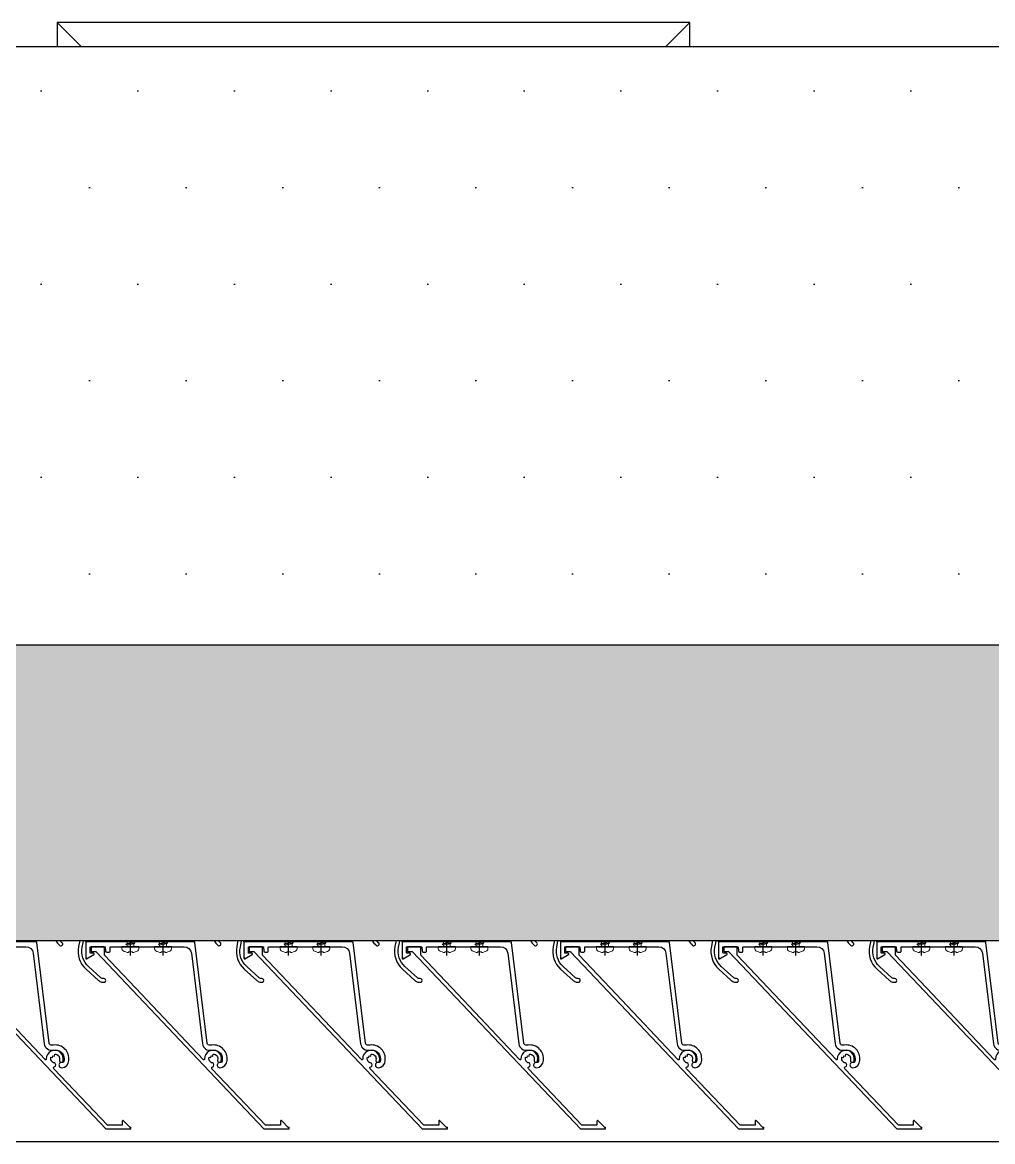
# Model space of a CAD drawing. Header units: millimetres. Extents: x -4391136 to -1798569, y -886572 to -291056.
# Drawn here: x -2458350.8 to -2457952.1, y -393615.9 to -393155.9 of the extents above; entities that cross this region are included whole.
import ezdxf

# ---------------------------------------------------------------- set-up
doc = ezdxf.new("R2010")
doc.units = ezdxf.units.MM
doc.set_wipeout_variables(frame=1)
for name, pattern in [('CENTER', [50.8, 31.75, -6.35, 6.35, -6.35]), ('XKITLINE00', [0]), ('XKITLINE02', [4, 2, -2])]:
    doc.linetypes.add(name, pattern=pattern)
for name, color, linetype in [('000 - STRUCTURE_STEEL_ACCESORIES_HATCH_', 7, 'Continuous'), ('000 - STRUCTURE_STEEL_ACCESORIES_HIDDEN_', 7, 'Continuous'), ('000 - STRUCTURE_STEEL_ACCESORIES_MAIN_COLOR_1', 7, 'Continuous'), ('000 - STRUCTURE_STEEL_FRAMING_CUT_COLOR_4', 7, 'Continuous'), ('000 - STRUCTURE_STEEL_FRAMING_HIDDEN_', 7, 'Continuous'), ('000 - STRUCTURE_STEEL_FRAMING_SUB_COLOR_2', 7, 'Continuous'), ('000 - STRUCTURE_STEEL_FRAMING_WIPEOUT_', 7, 'Continuous'), ('010 - ASPG_ACCESSORIES_MAIN_COLOR_1', 7, 'Continuous'), ('010 - ASPG_EXTR_MAIN_COLOR_2', 7, 'Continuous'), ('010 - ASPG_FLASHING_HATCH_', 7, 'Continuous'), ('010 - ASPG_FLASHING_MAIN_COLOR_2', 7, 'Continuous'), ('010 - ASPG_FLASHING_MAIN_COLOR_4', 7, 'Continuous'), ('010 - ASPG_FLASHING_WIPEOUT_', 7, 'Continuous'), ('010 - ASPG_FRAMING_MAIN_COLOR_1', 7, 'Continuous'), ('010 - ASPG_FRAMING_MAIN_COLOR_2', 7, 'Continuous'), ('010 - ASPG_FRAMING_SUB_COLOR_2', 7, 'Continuous'), ('010 - ASPG_FRAMING_WIPEOUT_', 7, 'Continuous'), ('_PP-Dim', 7, 'Continuous'), ('BOLT & SCREW', 7, 'Continuous'), ('Center Line', 7, 'CENTER'), ('Xref-C-1-PP17-AR-2214-01-B$0$A-GLAZ-CURT', 7, 'Continuous'), ('Xref-C-1-PP17-AR-2214-01-B$0$A-ROOF', 7, 'Continuous'), ('Xref-C-1-PP17-AR-2214-01-B$0$S-BEAM', 7, 'Continuous'), ('Xref-C-1-PP17-AR-2214-01-B$0$WALL-E', 7, 'Continuous')]:
    doc.layers.add(name, color=color, linetype=linetype)
doc.layers.add('000 - STRUCTURE_STEEL_FRAMING_DEF_SUB', color=7, linetype='Continuous', plot=False)
doc.layers.add('010 - ASPG_EXTR_DEF_SUB', color=7, linetype='Continuous', plot=False)
doc.layers.add('12-GRID', color=7, linetype='CENTER', lineweight=13)
doc.layers.add('SCREW', color=7, linetype='Continuous', lineweight=5)

# ---------------------------------------------------------------- blocks, each defined once
blk = doc.blocks.new('Xref-C-1-PP17-AR-2214-01-B$0$DPA_Curved type B - Curved Type B-V33-ENTRANCE 2 - LOWER ROOF FLOOR PLAN01-flat-1')
at = {"layer": 'Xref-C-1-PP17-AR-2214-01-B$0$A-GLAZ-CURT', "color": 7}
for p, q in [((0, 750), (0, -750)), ((0, -750), (0, 750))]:
    blk.add_line(p, q, dxfattribs=at)
blk = doc.blocks.new('W-1-PP17-ENT2_REV00_20260526-152612_EX_LOPF-1')
at = {"layer": 'Xref-C-1-PP17-AR-2214-01-B$0$A-ROOF', "color": 7}
for p, q in [((-10434.45, -10205), (-19734.45, -10205)), ((-23134.45, -10405.01), (-10434.45, -10405.01))]:
    blk.add_line(p, q, dxfattribs=at)
at = {"layer": 'Xref-C-1-PP17-AR-2214-01-B$0$S-BEAM', "color": 7}
blk.add_line((-19235, -10205.02), (470, -10205.02), dxfattribs=at)
at = {"layer": 'Xref-C-1-PP17-AR-2214-01-B$0$WALL-E', "color": 7}
blk.add_line((970, -10205), (-13435, -10205), dxfattribs=at)
at = {"color": 7, "rotation": 270}
blk.add_blockref('Xref-C-1-PP17-AR-2214-01-B$0$DPA_Curved type B - Curved Type B-V33-ENTRANCE 2 - LOWER ROOF FLOOR PLAN01-flat-1', (-11185, -10205.01), dxfattribs=at)
blk = doc.blocks.new('000_ASPG_TYP_FILES_STRUCTURE_STEEL_BK')
at = {"layer": '000 - STRUCTURE_STEEL_ACCESORIES_HIDDEN_', "color": 7}
blk.add_lwpolyline([(0, 7), (5, 7), (5, -7), (0, -7)], close=True, dxfattribs=at)
at = {"layer": '000 - STRUCTURE_STEEL_ACCESORIES_MAIN_COLOR_1', "color": 7}
for points in [[(0, -30), (60, -30), (60, 30), (0, 30)], [(0, -30), (5, -30), (5, 30), (0, 30)]]:
    blk.add_lwpolyline(points, close=True, dxfattribs=at)
blk = doc.blocks.new('000_CKST_FAMELINE_STEEL_STRUCTURE-COLUMN_TOP_VIEW')
at = {"layer": '000 - STRUCTURE_STEEL_FRAMING_DEF_SUB', "color": 7, "linetype": 'XKITLINE00', "lineweight": 0}
for p, q in [((0, 76), (0, 104)), ((26, 90), (-26, 90)), ((0, 14), (0, -14)), ((26, 0), (-26, 0)), ((0, -76), (0, -104)), ((26, -90), (-26, -90))]:
    blk.add_line(p, q, dxfattribs=at)
at = {"layer": '000 - STRUCTURE_STEEL_FRAMING_SUB_COLOR_2', "color": 7}
for p, q in [((-70, 110), (-90, 130)), ((70, 110), (90, 130)), ((-70, -110), (-90, -130)), ((70, -110), (90, -130))]:
    blk.add_line(p, q, dxfattribs=at)
for points in [[(90, 130), (-90, 130), (-90, -130), (90, -130)], [(70, 110), (-70, 110), (-70, -110), (70, -110)]]:
    blk.add_lwpolyline(points, close=True, dxfattribs=at)
for points in [[(15, 83), (-15, 83, -0.414214), (-22, 90, -0.414214), (-15, 97), (15, 97, -0.414214), (22, 90), (22, 90, -0.414214)], [(15, -83), (-15, -83, 0.414214), (-22, -90, 0.414214), (-15, -97), (15, -97, 0.414214), (22, -90), (22, -90, 0.414214)]]:
    blk.add_lwpolyline(points, format="xyb", close=True, dxfattribs=at)
at = {"color": 7, "rotation": 270}
blk.add_blockref('000_ASPG_TYP_FILES_STRUCTURE_STEEL_BK', (0, -3), dxfattribs=at)
at = {"color": 7}
blk.add_wipeout([(50, 50), (50, -50), (170, -50), (170, 50)], dxfattribs=at).dxf.layer = '000 - STRUCTURE_STEEL_FRAMING_WIPEOUT_'
at = {"layer": '000 - STRUCTURE_STEEL_ACCESORIES_HATCH_'}
h = blk.add_hatch(dxfattribs=at)
h.set_pattern_fill('ANSI32', scale=25, angle=270)
h.set_pattern_definition([(315, (1524.514, 2469.062), (6.629126, 6.629126), []), (315, (1524.514, 2464.642), (6.629126, 6.629126), [])])
h.paths.add_polyline_path([(-50, -50), (-42, -50), (-42, -3), (42, -3), (42, -50), (50, -50), (50, 50), (42, 50), (42, 3), (-42, 3), (-42, 50), (-50, 50)])
at = {"layer": '000 - STRUCTURE_STEEL_FRAMING_CUT_COLOR_4', "color": 7, "lineweight": 0}
blk.add_lwpolyline([(-50, -50), (-42, -50), (-42, -3), (42, -3), (42, -50), (50, -50), (50, 50), (42, 50), (42, 3), (-42, 3), (-42, 50), (-50, 50)], close=True, dxfattribs=at)
at = {"layer": '000 - STRUCTURE_STEEL_FRAMING_DEF_SUB', "color": 7, "linetype": 'XKITLINE00', "lineweight": 0}
for p, q in [((110, 44), (110, 16)), ((96, 30), (124, 30)), ((110, -16), (110, -44)), ((96, -30), (124, -30))]:
    blk.add_line(p, q, dxfattribs=at)
at = {"layer": '000 - STRUCTURE_STEEL_FRAMING_HIDDEN_', "color": 7, "linetype": 'XKITLINE02', "ltscale": 4}
for p, q in [((56, -50), (56, 50)), ((50, 3), (170, 3)), ((50, -3), (170, -3))]:
    blk.add_line(p, q, dxfattribs=at)
at = {"layer": '000 - STRUCTURE_STEEL_FRAMING_SUB_COLOR_2', "color": 7}
for p, q in [((50, 3), (50, -3)), ((170, 3), (170, -3))]:
    blk.add_line(p, q, dxfattribs=at)
blk.add_lwpolyline([(50, 50), (50, -50), (170, -50), (170, 50)], close=True, dxfattribs=at)
for centre in [(110, 30), (110, -30)]:
    blk.add_circle(centre, 7, dxfattribs=at)
blk = doc.blocks.new('*U1994')
at = {"color": 7}
blk.add_wipeout([(0, 0), (5485, 0), (5485, 119.925), (0, 119.925)], dxfattribs=at).dxf.layer = '010 - ASPG_FRAMING_WIPEOUT_'
at = {"layer": '010 - ASPG_FRAMING_MAIN_COLOR_1', "color": 7}
for p, q in [((5485, 119.925), (0, 119.925)), ((5485, 119.925), (5485, 0)), ((0, 114.85), (5485, 114.85)), ((0, 109.54), (5485, 109.54)), ((0, 10.385), (5485, 10.385)), ((0, 5.31), (5485, 5.31)), ((0, 0), (5485, 0))]:
    blk.add_line(p, q, dxfattribs=at)
blk = doc.blocks.new('PZG35-9D5')
at = {"layer": 'Center Line', "color": 7}
blk.add_line((0, 3.73), (0, -10.53), dxfattribs=at)
at = {"layer": 'SCREW', "color": 7}
for p, q in [((-1.4, 0), (-1.4, -1.09)), ((1.4, 0), (1.4, -0.59)), ((-1.85, -1.4), (1.85, -0.9)), ((-1.85, -1.4), (-1.4, -1.09)), ((-1.85, -1.4), (-1.4, -1.71)), ((-1.85, -2.7), (1.85, -2.2)), ((-1.85, -2.7), (-1.4, -2.39)), ((-1.85, -2.7), (-1.4, -3.01)), ((-1.85, -4), (-1.4, -3.69)), ((-1.85, -4), (-0.99, -3.88)), ((-1.85, -4), (-1.4, -4.31)), ((-1.4, -1.09), (1.4, -0.59)), ((-1.4, -1.71), (1.4, -1.21)), ((-1.4, -1.71), (-1.4, -2.39)), ((-1.4, -2.39), (1.4, -1.89)), ((-1.4, -3.01), (1.4, -2.51)), ((-1.4, -3.01), (-1.4, -3.69)), ((-1.4, -3.69), (-0.84, -3.59)), ((-1.4, -4.31), (-1.18, -4.27)), ((-1.4, -4.31), (-1.4, -8.1)), ((0.56, -3.34), (1.4, -3.19)), ((0.71, -3.65), (1.85, -3.5)), ((0.71, -3.93), (1.4, -3.81)), ((0.71, -4.61), (1.4, -4.49)), ((1.85, -0.9), (1.4, -0.59)), ((1.85, -0.9), (1.4, -1.21)), ((1.4, -1.21), (1.4, -1.89)), ((1.85, -2.2), (1.4, -1.89)), ((1.85, -2.2), (1.4, -2.51)), ((1.4, -2.51), (1.4, -3.19)), ((1.85, -3.5), (1.4, -3.19)), ((1.85, -3.5), (1.4, -3.81)), ((1.4, -3.81), (1.4, -4.49)), ((1.85, -4.8), (1.4, -4.49)), ((0, -9.5), (-1.4, -8.1)), ((0, -9.5), (1.4, -8.1)), ((0.71, -4.95), (1.85, -4.8)), ((0.71, -5.23), (1.4, -5.11)), ((1.85, -4.8), (1.4, -5.11)), ((1.4, -5.11), (1.4, -8.1))]:
    blk.add_line(p, q, dxfattribs=at)
blk.add_lwpolyline([(0, -9.5), (0.71, -5.23), (0.71, -3.6, 0.417657), (0.41, -3.3, 0.108102), (-0.84, -3.59), (-1.4, -4.7)], format="xyb", dxfattribs=at)
blk = doc.blocks.new('*U3396')
at = {"layer": 'SCREW', "color": 7}
blk.add_lwpolyline([(3.03, 1.78, 0.09906), (0.8, 2.55), (0.8, 2.27), (-0.8, 2.27), (-0.8, 2.55, 0.09906), (-3.03, 1.78, 0.266588), (-3.5, 0.96), (-3.5, 0.2, 0.414214), (-3.3, 0), (3.3, 0, 0.414214), (3.5, 0.2), (3.5, 0.96, 0.266588)], format="xyb", close=True, dxfattribs=at)
blk.add_blockref('PZG35-9D5', (0, 0), dxfattribs=at)
blk = doc.blocks.new('*U3399')
at = {"color": 7}
blk.add_point((0, 0), dxfattribs=at)
at = {"layer": '010 - ASPG_ACCESSORIES_MAIN_COLOR_1', "color": 7}
blk.add_lwpolyline([(-39.7, -0.6, 0.414214), (-40, -0.9), (-40, -7.37, 0.57735), (-39.65, -7.57), (-36.64, -5.83, 0.767327), (-36.79, -5.3), (-37.9, -5.3, -0.414214), (-38.2, -5), (-38.2, -2.8, -0.414214), (-38, -2.6), (-32.18, -2.6, -0.388879), (-31.98, -2.78), (-31.85, -4.34, 0.388879), (-31.35, -4.8), (-30.3, -4.8, 0.414214), (-30, -4.5), (-30, -2.9, -0.414214), (-29.7, -2.6), (0.41, -2.6, -0.378969), (3.39, -5.24), (7.95, -42.52, 0.446593), (11.62, -45.08, -0.489802), (16.08, -48.68), (16.06, -49.36, -0.18248), (15.8, -50.02, -0.267949), (15.33, -50.17, 1.122115), (15.1, -52.34, 0.405004), (18.06, -49.4), (18.08, -48.72, 0.489805), (11.16, -43.13, -0.446597), (9.94, -42.28), (4.87, -0.85, 0.364176), (4.57, -0.6)], format="xyb", close=True, dxfattribs=at)
at = {"layer": '010 - ASPG_EXTR_DEF_SUB', "color": 7}
for p in [(-40, -0.5), (43.44, -76.9), (43.44, -77.5)]:
    blk.add_point(p, dxfattribs=at)
at = {"layer": '010 - ASPG_EXTR_MAIN_COLOR_2', "color": 7}
blk.add_lwpolyline([(11.37, -48.15), (11.47, -47.44), (12.18, -47.56), (12.29, -46.79, -0.535538), (14.19, -49.17, 0.991572), (15.66, -49.58, 1.157025), (8.79, -48.77, -0.688558), (8.27, -48.99), (-17.14, -22.17), (-32.34, -6.13), (-32.34, -2.9, 0.414312), (-32.64, -2.6), (-37.54, -2.6, 0.414116), (-37.84, -2.9), (-37.84, -4.3, 0.414214), (-37.54, -4.6), (-35.99, -4.6, -0.205895), (-35.77, -4.69), (33.23, -77.5), (43.14, -77.5, 0.668179), (43.36, -76.99), (40.52, -74.15, 0.668179), (40.01, -74.36), (40.01, -76), (33.87, -76), (11.86, -52.78, -0.558354), (12.08, -51.95, 0.766275), (12.04, -50.39, -0.438583), (10.71, -48.05)], format="xyb", close=True, dxfattribs=at)
at = {"layer": 'SCREW', "color": 7, "rotation": 180}
for p in [(-21.65, -2.5), (-8.24, -2.5)]:
    blk.add_blockref('*U3396', p, dxfattribs=at)
blk = doc.blocks.new('*U3050')
at = {"color": 7}
blk.add_wipeout([(1440, 4), (60, 4), (60, 69.3), (1440, 69.3)], dxfattribs=at).dxf.layer = '010 - ASPG_FRAMING_WIPEOUT_'
at = {"layer": '010 - ASPG_FRAMING_MAIN_COLOR_2', "color": 7}
blk.add_lwpolyline([(1410, 69.3), (90, 69.3), (90, 6), (1410, 6)], close=True, dxfattribs=at)
at = {"layer": '010 - ASPG_FRAMING_SUB_COLOR_2', "color": 7}
for points in [[(1440, 4), (60, 4), (60, 69.3), (1440, 69.3)], [(60, 2), (60, 4), (1440, 4), (1440, 2)]]:
    blk.add_lwpolyline(points, close=True, dxfattribs=at)
at = {"color": 7, "xscale": -1, "rotation": 180}
for p in [(741.77, 69.3), (806.77, 69.3), (871.77, 69.3), (936.77, 69.3), (1001.77, 69.3), (1066.77, 69.3), (1131.77, 69.3)]:
    blk.add_blockref('*U3399', p, dxfattribs=at)
blk = doc.blocks.new('W-1-PP17-ENT2_REV00_20260528-225335_ASPG_UPPF')
at = {"color": 7, "rotation": 270}
blk.add_blockref('000_CKST_FAMELINE_STEEL_STRUCTURE-COLUMN_TOP_VIEW', (-11050, -10035), dxfattribs=at)
at = {"color": 7, "xscale": -1, "zscale": -1, "rotation": 180}
blk.add_blockref('*U3050', (-11935, -10253), dxfattribs=at)
at = {"color": 7}
blk.add_blockref('*U1994', (-16285, -10205), dxfattribs=at)
blk = doc.blocks.new('*U3395')
at = {"layer": '12-GRID', "color": 7, "linetype": 'CENTER'}
for p, q in [((0, -6.2), (0, 2.2)), ((-4.2, -2), (4.2, -2))]:
    blk.add_line(p, q, dxfattribs=at)
at = {"layer": 'BOLT & SCREW', "color": 7}
for p, q in [((-0.55, -1.77), (-1.77, -1.56)), ((-0.55, -2.23), (-1.77, -2.44)), ((-0.46, -1.77), (-0.88, -1.56)), ((-0.46, -2.23), (-0.88, -2.44)), ((-0.23, -1.45), (-0.44, -0.23)), ((-0.23, -1.54), (-0.44, -1.12)), ((-0.23, -2.46), (-0.44, -2.88)), ((-0.23, -2.55), (-0.44, -3.77)), ((0.23, -1.45), (0.44, -0.23)), ((0.23, -1.54), (0.44, -1.12)), ((0.44, -2.88), (0.23, -2.46)), ((0.23, -2.55), (0.44, -3.77)), ((0.46, -1.77), (0.88, -1.56)), ((0.46, -2.23), (0.88, -2.44)), ((0.55, -1.77), (1.77, -1.56)), ((0.55, -2.23), (1.77, -2.44))]:
    blk.add_line(p, q, dxfattribs=at)
for points in [[(-1.77, -1.56), (-0.88, -1.56, 0.414214), (-0.44, -1.12), (-0.44, -0.23), (0.44, -0.23), (0.44, -1.12, 0.414214), (0.88, -1.56), (1.77, -1.56), (1.77, -2.44), (0.88, -2.44, 0.414214), (0.44, -2.88), (0.44, -3.77), (-0.44, -3.77), (-0.44, -2.88, 0.414214), (-0.88, -2.44), (-1.77, -2.44)], [(0.23, -2.46, -0.414214), (0.46, -2.23), (0.55, -2.23), (0.55, -1.77), (0.46, -1.77, -0.414214), (0.23, -1.54), (0.23, -1.45), (-0.23, -1.45), (-0.23, -1.54, -0.414214), (-0.46, -1.77), (-0.55, -1.77), (-0.55, -2.23), (-0.46, -2.23, -0.414214), (-0.23, -2.46), (-0.23, -2.55), (0.23, -2.55)]]:
    blk.add_lwpolyline(points, format="xyb", close=True, dxfattribs=at)
blk.add_circle((0, -2), 3.5, dxfattribs=at)
blk = doc.blocks.new('*U3043')
at = {"layer": '010 - ASPG_EXTR_DEF_SUB', "color": 7}
for p in [(650, 0), (715, 0), (780, 0), (845, 0), (910, 0), (975, 0)]:
    blk.add_point(p, dxfattribs=at)
at = {"layer": '010 - ASPG_EXTR_MAIN_COLOR_2', "color": 7}
for points in [[(617.47, 68.57), (625.86, 68.57, -0.607385), (626.35, 67.62, -0.045829), (607.78, 45.76, -0.560492)], [(595.56, 33.07, 0.077048), (628.74, 68.44, -0.247674), (628.99, 68.57), (630.98, 68.57, -0.044131), (631.47, 68.5, -0.125846), (633.96, 67.21, -0.098851), (634.82, 66.03, -0.205828), (634.79, 61.2, -0.115116), (631.37, 57.18, 0.822373), (632.46, 56.1, 0.109185), (636.15, 60.56, 0.208323), (636.19, 66.64, 0.100528), (634.97, 68.32, 0.145116), (631.29, 70.07), (615.76, 70.07, 0.433659)], [(1024.79, 61.2, -0.115116), (1021.37, 57.18, 0.822373), (1022.46, 56.1, 0.109185)], [(1024.97, 68.32, 0.145116), (1021.29, 70.07), (1005.76, 70.07, 0.433659), (1005.46, 69.75), (1005.84, 63.96, 0.082069), (1005.86, 63.87, 0.720654), (1007.33, 63.97, 0.079224), (1007.34, 64.07), (1007.07, 68.14, -0.433659), (1007.47, 68.57), (1015.86, 68.57, -0.607385), (1016.35, 67.62, -0.045829), (997.78, 45.76, -0.560492), (997.29, 45.89, 0.31786), (994.21, 48.24, 0.953288), (994.08, 46.72, -2.423004), (992.26, 44.89, 0.952315), (990.74, 44.76, 0.300821), (992.89, 41.76, -0.560492), (992.98, 41.25, -0.019425), (983.62, 33.46, -0.552501), (983.15, 33.64, 0.344461), (979.99, 36.3, 0.952015), (979.86, 34.78, -2.423186), (978.04, 32.95, 0.952015), (976.52, 32.82, 0.2854), (978.49, 29.89, -0.553378), (978.56, 29.38, 0.030674), (963.46, 15.06, 0.4171), (964.11, 5.27, 0.935553), (965.1, 6.41, -0.43441), (964.8, 14.29, -0.014998), (971.92, 21.45, -0.738349), (974.92, 19.76, 0.004917), (971.81, 4.8, 0.263611), (974.88, -4.46), (980, -9.08, 0.125884), (981.27, -9.75, 0.044275), (982.09, -9.87, 1.107655), (982.13, -8.33, -0.215596), (981.02, -7.99), (975.89, -3.35, -0.263611), (973.28, 4.51, -0.004855), (976.34, 19.26, 0.23396), (975.82, 21.95, -0.24081), (975.71, 24.9, -0.104157), (975.78, 25), (977.99, 26.93, -0.229021), (980.7, 26.89, -0.381721), (985.27, 9.07, 0.977382), (986.62, 8.41, 0.361105), (982.41, 27.5, -0.496126), (982.44, 30.69, 0.003188), (984.06, 31.9, -0.002827), (985.56, 33.07, 0.077048), (1018.74, 68.44, -0.247674), (1018.99, 68.57), (1020.98, 68.57, -0.044131), (1021.47, 68.5, -0.125846), (1023.96, 67.21, -0.098851)]]:
    blk.add_lwpolyline(points, format="xyb", dxfattribs=at)
for points in [[(680.76, 70.07, 0.433659), (680.46, 69.75), (680.84, 63.96, 0.082069), (680.86, 63.87, 0.720654), (682.33, 63.97, 0.079224), (682.34, 64.07), (682.07, 68.14, -0.433659), (682.47, 68.57), (690.86, 68.57, -0.607385), (691.35, 67.62, -0.045829), (672.78, 45.76, -0.560492), (672.29, 45.89, 0.31786), (669.21, 48.24, 0.953288), (669.08, 46.72, -2.423004), (667.26, 44.89, 0.952315), (665.74, 44.76, 0.300821), (667.89, 41.76, -0.560492), (667.98, 41.25, -0.019425), (658.62, 33.46, -0.552501), (658.15, 33.64, 0.344461), (654.99, 36.3, 0.952015), (654.86, 34.78, -2.423186), (653.04, 32.95, 0.952015), (651.52, 32.82, 0.2854), (653.49, 29.89, -0.553378), (653.56, 29.38, 0.030674), (638.46, 15.06, 0.4171), (639.11, 5.27, 0.935553), (640.1, 6.41, -0.43441), (639.8, 14.29, -0.014998), (646.92, 21.45, -0.738349), (649.92, 19.76, 0.004917), (646.81, 4.8, 0.263611), (649.88, -4.46), (655, -9.08, 0.125884), (656.27, -9.75, 0.044275), (657.09, -9.87, 1.107655), (657.13, -8.33, -0.215596), (656.02, -7.99), (650.89, -3.35, -0.263611), (648.28, 4.51, -0.004855), (651.34, 19.26, 0.23396), (650.82, 21.95, -0.24081), (650.71, 24.9, -0.104157), (650.78, 25), (652.99, 26.93, -0.229021), (655.7, 26.89, -0.381721), (660.27, 9.07, 0.977382), (661.62, 8.41, 0.361105), (657.41, 27.5, -0.496126), (657.44, 30.69, 0.003188), (659.06, 31.9, -0.002827), (660.56, 33.07, 0.077048), (693.74, 68.44, -0.247674), (693.99, 68.57), (695.98, 68.57, -0.044131), (696.47, 68.5, -0.125846), (698.96, 67.21, -0.098851), (699.82, 66.03, -0.205828), (699.79, 61.2, -0.115116), (696.37, 57.18, 0.822373), (697.46, 56.1, 0.109185), (701.15, 60.56, 0.208323), (701.19, 66.64, 0.100528), (699.97, 68.32, 0.145116), (696.29, 70.07)], [(745.76, 70.07, 0.433659), (745.46, 69.75), (745.84, 63.96, 0.082069), (745.86, 63.87, 0.720654), (747.33, 63.97, 0.079224), (747.34, 64.07), (747.07, 68.14, -0.433659), (747.47, 68.57), (755.86, 68.57, -0.607385), (756.35, 67.62, -0.045829), (737.78, 45.76, -0.560492), (737.29, 45.89, 0.31786), (734.21, 48.24, 0.953288), (734.08, 46.72, -2.423004), (732.26, 44.89, 0.952315), (730.74, 44.76, 0.300821), (732.89, 41.76, -0.560492), (732.98, 41.25, -0.019425), (723.62, 33.46, -0.552501), (723.15, 33.64, 0.344461), (719.99, 36.3, 0.952015), (719.86, 34.78, -2.423186), (718.04, 32.95, 0.952015), (716.52, 32.82, 0.2854), (718.49, 29.89, -0.553378), (718.56, 29.38, 0.030674), (703.46, 15.06, 0.4171), (704.11, 5.27, 0.935553), (705.1, 6.41, -0.43441), (704.8, 14.29, -0.014998), (711.92, 21.45, -0.738349), (714.92, 19.76, 0.004917), (711.81, 4.8, 0.263611), (714.88, -4.46), (720, -9.08, 0.125884), (721.27, -9.75, 0.044275), (722.09, -9.87, 1.107655), (722.13, -8.33, -0.215596), (721.02, -7.99), (715.89, -3.35, -0.263611), (713.28, 4.51, -0.004855), (716.34, 19.26, 0.23396), (715.82, 21.95, -0.24081), (715.71, 24.9, -0.104157), (715.78, 25), (717.99, 26.93, -0.229021), (720.7, 26.89, -0.381721), (725.27, 9.07, 0.977382), (726.62, 8.41, 0.361105), (722.41, 27.5, -0.496126), (722.44, 30.69, 0.003188), (724.06, 31.9, -0.002827), (725.56, 33.07, 0.077048), (758.74, 68.44, -0.247674), (758.99, 68.57), (760.98, 68.57, -0.044131), (761.47, 68.5, -0.125846), (763.96, 67.21, -0.098851), (764.82, 66.03, -0.205828), (764.79, 61.2, -0.115116), (761.37, 57.18, 0.822373), (762.46, 56.1, 0.109185), (766.15, 60.56, 0.208323), (766.19, 66.64, 0.100528), (764.97, 68.32, 0.145116), (761.29, 70.07)], [(810.76, 70.07, 0.433659), (810.46, 69.75), (810.84, 63.96, 0.082069), (810.86, 63.87, 0.720654), (812.33, 63.97, 0.079224), (812.34, 64.07), (812.07, 68.14, -0.433659), (812.47, 68.57), (820.86, 68.57, -0.607385), (821.35, 67.62, -0.045829), (802.78, 45.76, -0.560492), (802.29, 45.89, 0.31786), (799.21, 48.24, 0.953288), (799.08, 46.72, -2.423004), (797.26, 44.89, 0.952315), (795.74, 44.76, 0.300821), (797.89, 41.76, -0.560492), (797.98, 41.25, -0.019425), (788.62, 33.46, -0.552501), (788.15, 33.64, 0.344461), (784.99, 36.3, 0.952015), (784.86, 34.78, -2.423186), (783.04, 32.95, 0.952015), (781.52, 32.82, 0.2854), (783.49, 29.89, -0.553378), (783.56, 29.38, 0.030674), (768.46, 15.06, 0.4171), (769.11, 5.27, 0.935553), (770.1, 6.41, -0.43441), (769.8, 14.29, -0.014998), (776.92, 21.45, -0.738349), (779.92, 19.76, 0.004917), (776.81, 4.8, 0.263611), (779.88, -4.46), (785, -9.08, 0.125884), (786.27, -9.75, 0.044275), (787.09, -9.87, 1.107655), (787.13, -8.33, -0.215596), (786.02, -7.99), (780.89, -3.35, -0.263611), (778.28, 4.51, -0.004855), (781.34, 19.26, 0.23396), (780.82, 21.95, -0.24081), (780.71, 24.9, -0.104157), (780.78, 25), (782.99, 26.93, -0.229021), (785.7, 26.89, -0.381721), (790.27, 9.07, 0.977382), (791.62, 8.41, 0.361105), (787.41, 27.5, -0.496126), (787.44, 30.69, 0.003188), (789.06, 31.9, -0.002827), (790.56, 33.07, 0.077048), (823.74, 68.44, -0.247674), (823.99, 68.57), (825.98, 68.57, -0.044131), (826.47, 68.5, -0.125846), (828.96, 67.21, -0.098851), (829.82, 66.03, -0.205828), (829.79, 61.2, -0.115116), (826.37, 57.18, 0.822373), (827.46, 56.1, 0.109185), (831.15, 60.56, 0.208323), (831.19, 66.64, 0.100528), (829.97, 68.32, 0.145116), (826.29, 70.07)], [(875.76, 70.07, 0.433659), (875.46, 69.75), (875.84, 63.96, 0.082069), (875.86, 63.87, 0.720654), (877.33, 63.97, 0.079224), (877.34, 64.07), (877.07, 68.14, -0.433659), (877.47, 68.57), (885.86, 68.57, -0.607385), (886.35, 67.62, -0.045829), (867.78, 45.76, -0.560492), (867.29, 45.89, 0.31786), (864.21, 48.24, 0.953288), (864.08, 46.72, -2.423004), (862.26, 44.89, 0.952315), (860.74, 44.76, 0.300821), (862.89, 41.76, -0.560492), (862.98, 41.25, -0.019425), (853.62, 33.46, -0.552501), (853.15, 33.64, 0.344461), (849.99, 36.3, 0.952015), (849.86, 34.78, -2.423186), (848.04, 32.95, 0.952015), (846.52, 32.82, 0.2854), (848.49, 29.89, -0.553378), (848.56, 29.38, 0.030674), (833.46, 15.06, 0.4171), (834.11, 5.27, 0.935553), (835.1, 6.41, -0.43441), (834.8, 14.29, -0.014998), (841.92, 21.45, -0.738349), (844.92, 19.76, 0.004917), (841.81, 4.8, 0.263611), (844.88, -4.46), (850, -9.08, 0.125884), (851.27, -9.75, 0.044275), (852.09, -9.87, 1.107655), (852.13, -8.33, -0.215596), (851.02, -7.99), (845.89, -3.35, -0.263611), (843.28, 4.51, -0.004855), (846.34, 19.26, 0.23396), (845.82, 21.95, -0.24081), (845.71, 24.9, -0.104157), (845.78, 25), (847.99, 26.93, -0.229021), (850.7, 26.89, -0.381721), (855.27, 9.07, 0.977382), (856.62, 8.41, 0.361105), (852.41, 27.5, -0.496126), (852.44, 30.69, 0.003188), (854.06, 31.9, -0.002827), (855.56, 33.07, 0.077048), (888.74, 68.44, -0.247674), (888.99, 68.57), (890.98, 68.57, -0.044131), (891.47, 68.5, -0.125846), (893.96, 67.21, -0.098851), (894.82, 66.03, -0.205828), (894.79, 61.2, -0.115116), (891.37, 57.18, 0.822373), (892.46, 56.1, 0.109185), (896.15, 60.56, 0.208323), (896.19, 66.64, 0.100528), (894.97, 68.32, 0.145116), (891.29, 70.07)], [(940.76, 70.07, 0.433659), (940.46, 69.75), (940.84, 63.96, 0.082069), (940.86, 63.87, 0.720654), (942.33, 63.97, 0.079224), (942.34, 64.07), (942.07, 68.14, -0.433659), (942.47, 68.57), (950.86, 68.57, -0.607385), (951.35, 67.62, -0.045829), (932.78, 45.76, -0.560492), (932.29, 45.89, 0.31786), (929.21, 48.24, 0.953288), (929.08, 46.72, -2.423004), (927.26, 44.89, 0.952315), (925.74, 44.76, 0.300821), (927.89, 41.76, -0.560492), (927.98, 41.25, -0.019425), (918.62, 33.46, -0.552501), (918.15, 33.64, 0.344461), (914.99, 36.3, 0.952015), (914.86, 34.78, -2.423186), (913.04, 32.95, 0.952015), (911.52, 32.82, 0.2854), (913.49, 29.89, -0.553378), (913.56, 29.38, 0.030674), (898.46, 15.06, 0.4171), (899.11, 5.27, 0.935553), (900.1, 6.41, -0.43441), (899.8, 14.29, -0.014998), (906.92, 21.45, -0.738349), (909.92, 19.76, 0.004917), (906.81, 4.8, 0.263611), (909.88, -4.46), (915, -9.08, 0.125884), (916.27, -9.75, 0.044275), (917.09, -9.87, 1.107655), (917.13, -8.33, -0.215596), (916.02, -7.99), (910.89, -3.35, -0.263611), (908.28, 4.51, -0.004855), (911.34, 19.26, 0.23396), (910.82, 21.95, -0.24081), (910.71, 24.9, -0.104157), (910.78, 25), (912.99, 26.93, -0.229021), (915.7, 26.89, -0.381721), (920.27, 9.07, 0.977382), (921.62, 8.41, 0.361105), (917.41, 27.5, -0.496126), (917.44, 30.69, 0.003188), (919.06, 31.9, -0.002827), (920.56, 33.07, 0.077048), (953.74, 68.44, -0.247674), (953.99, 68.57), (955.98, 68.57, -0.044131), (956.47, 68.5, -0.125846), (958.96, 67.21, -0.098851), (959.82, 66.03, -0.205828), (959.79, 61.2, -0.115116), (956.37, 57.18, 0.822373), (957.46, 56.1, 0.109185), (961.15, 60.56, 0.208323), (961.19, 66.64, 0.100528), (959.97, 68.32, 0.145116), (956.29, 70.07)]]:
    blk.add_lwpolyline(points, format="xyb", close=True, dxfattribs=at)
at = {"color": 7, "rotation": 179.999999999989}
for p in [(669.09, 42.89), (734.09, 42.89), (799.09, 42.89), (864.09, 42.89), (929.09, 42.89), (994.09, 42.89), (654.87, 30.95), (719.87, 30.95), (784.87, 30.95), (849.87, 30.95), (914.87, 30.95), (979.87, 30.95)]:
    blk.add_blockref('*U3395', p, dxfattribs=at)
blk = doc.blocks.new('*U3060')
at = {"color": 7}
blk.add_wipeout([(0, -52), (3000, -52), (3000, -298), (0, -298)], dxfattribs=at).dxf.layer = '010 - ASPG_FLASHING_WIPEOUT_'
at = {"layer": '010 - ASPG_FLASHING_HATCH_'}
h = blk.add_hatch(dxfattribs=at)
h.set_pattern_fill('DOTS', scale=0.5)
h.set_pattern_definition([(0, (0, 0), (19.84375, 39.6875), [0, -39.6875])])
h.paths.add_polyline_path([(0, -52), (3000, -52), (3000, -298), (0, -298)])
at = {"layer": '010 - ASPG_FLASHING_MAIN_COLOR_2', "color": 7}
blk.add_lwpolyline([(0, -52), (3000, -52), (3000, -298), (0, -298)], close=True, dxfattribs=at)
at = {"color": 7}
blk.add_wipeout([(0, 69.3), (3000, 69.3), (3000, -52), (0, -52)], dxfattribs=at).dxf.layer = '010 - ASPG_FLASHING_WIPEOUT_'
at = {"layer": '010 - ASPG_FLASHING_HATCH_'}
h = blk.add_hatch(dxfattribs=at)
h.set_pattern_fill('DOTS', scale=0.1)
h.set_pattern_definition([(0, (0, 0), (3.96875, 7.9375), [0, -7.9375])])
h.paths.add_polyline_path([(0, 69.3), (3000, 69.3), (3000, -52), (0, -52)])
at = {"layer": '010 - ASPG_FLASHING_MAIN_COLOR_4', "color": 7}
blk.add_lwpolyline([(0, 69.3), (3000, 69.3), (3000, -52), (0, -52)], close=True, dxfattribs=at)

msp = doc.modelspace()

# ---------------------------------------------------------------- block references
at = {"color": 7}
msp.add_blockref('W-1-PP17-ENT2_REV00_20260528-225335_ASPG_UPPF', (-2447156.51, -383210.87), dxfattribs=at)

# ---------------------------------------------------------------- next in the draw order: block references
msp.add_blockref('*U3043', (-2458974.51, -393540.54), dxfattribs=at)

# ---------------------------------------------------------------- next in the draw order: block references
at = {"layer": '_PP-Dim', "color": 7}
msp.add_blockref('W-1-PP17-ENT2_REV00_20260526-152612_EX_LOPF-1', (-2447156.51, -383210.87), dxfattribs=at)

# ---------------------------------------------------------------- next in the draw order: block references
at = {"color": 7, "xscale": -1, "rotation": 180}
msp.add_blockref('*U3060', (-2459091.51, -393463.87), dxfattribs=at)

doc.saveas('drawing.dxf')
